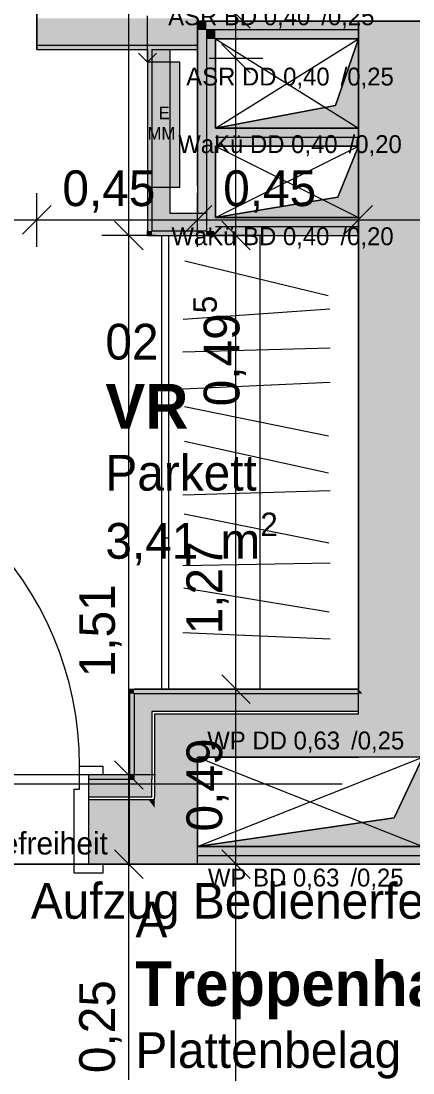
# Model space of a CAD drawing. Header units: metres. Extents: x -3 to 205, y -18 to 45.
# Drawn here: x 7.801 to 8.898, y -6.809 to -3.865 of the extents above; entities that cross this region are included whole.
import ezdxf

# ---------------------------------------------------------------- set-up
doc = ezdxf.new("R2010")
doc.units = ezdxf.units.M
doc.header["$MEASUREMENT"] = 0
for name, pattern in [('Achse', [0.004, 0.002, -0.001, 0, -0.001]), ('Strichlinie eng', [0.002, 0.0015, -0.0005]), ('Untersicht', [0.001, 0.0005, -0.0005])]:
    doc.linetypes.add(name, pattern=pattern)
for name, color, linetype in [('1._1.Stock PP STG1_3_000 Achsraster', 7, 'Continuous'), ('1._1.Stock PP STG1_3_120 Wand Innen tragend', 7, 'Continuous'), ('1._1.Stock PP STG1_3_130 Wand Innen', 7, 'Continuous'), ('1._1.Stock PP STG1_3_170 Schachtwände', 7, 'Continuous'), ('1._1.Stock PP STG1_3_220 Bodenaufbau', 7, 'Continuous'), ('1._1.Stock PP STG1_3_270 Deckendurchbruchsymbol', 7, 'Continuous'), ('1._1.Stock PP STG1_3_510 Möblierung', 7, 'Continuous'), ('1._1.Stock PP STG1_3_630 Elektrische Installation', 7, 'Continuous'), ('1._1.Stock PP STG1_3_810 Raum', 7, 'Continuous'), ('1._1.Stock PP STG1_3_815 Raumbegrenzung', 7, 'Continuous'), ('1._1.Stock PP STG1_3_945 Einreichplan Beschriftung', 7, 'Continuous'), ('1._1.Stock PP STG1_3_950 Polierplan Bemaßung', 7, 'Continuous')]:
    doc.layers.add(name, color=color, linetype=linetype)
doc.styles.add('ERSTELLTER_STIL_2', font='')
doc.styles.add('ERSTELLTER_STIL_6', font='')
doc.styles.get('ERSTELLTER_STIL_2').set_extended_font_data('Eurostile')
doc.styles.get('ERSTELLTER_STIL_6').set_extended_font_data('Eurostile', bold=True)

msp = doc.modelspace()

# ---------------------------------------------------------------- hatches: boundary and pattern name
at = {"layer": '1._1.Stock PP STG1_3_120 Wand Innen tragend', "linetype": 'Continuous', "lineweight": 13, "true_color": 0x3f7f02}
for points in [[(8.745, -4.045), (8.925, -4.045), (8.745, -3.865)], [(8.745, -3.865), (8.925, -4.045), (8.925, -3.865)], [(8.745, -4.045), (8.745, -5.735), (8.8113, -5.805), (8.925, -5.805), (8.925, -4.045)], [(8.7568, -5.7475), (8.745, -5.735), (8.745, -5.7475)], [(8.745, -5.7975), (8.8042, -5.7975), (8.7568, -5.7475), (8.745, -5.7475)], [(8.745, -5.805), (8.8113, -5.805), (8.8042, -5.7975), (8.745, -5.7975)], [(8.295, -5.805), (8.175, -5.805), (8.295, -5.925)], [(8.295, -5.925), (8.175, -5.805), (8.175, -5.925)], [(8.295, -5.925), (8.745, -5.925), (8.745, -5.805), (8.295, -5.805)], [(8.745, -5.805), (8.745, -5.925), (8.925, -5.925), (8.8113, -5.805)], [(8.925, -5.805), (8.8113, -5.805), (8.925, -5.925)], [(8.295, -6.045), (8.295, -5.925), (8.175, -5.925), (8.175, -6.045)], [(7.99, -6.225), (8.175, -6.225), (8.175, -6.0671), (8.1582, -6.045), (7.99, -6.045)], [(8.1582, -6.045), (8.1675, -6.0572), (8.1675, -6.045)], [(8.1675, -6.045), (8.1675, -6.0572), (8.175, -6.0671), (8.175, -6.045)], [(8.295, -6.045), (8.175, -6.045), (8.175, -6.0671), (8.295, -6.225)], [(8.175, -6.0671), (8.175, -6.225), (8.295, -6.225)]]:
    msp.add_hatch(color=76, dxfattribs=at).paths.add_polyline_path(points)
at = {"layer": '1._1.Stock PP STG1_3_120 Wand Innen tragend', "linetype": 'Continuous', "lineweight": 13, "true_color": 0xfb02fe}
for points in [[(8.1175, -5.735), (8.105, -5.735), (8.1175, -5.7475)], [(8.1175, -5.7475), (8.105, -5.735), (8.105, -5.7475)], [(8.1175, -5.7475), (8.745, -5.7475), (8.745, -5.735), (8.1175, -5.735)], [(8.1175, -5.975), (8.1175, -5.7475), (8.105, -5.7475), (8.105, -5.975)], [(7.99, -5.9875), (8.105, -5.9875), (8.105, -5.975), (7.99, -5.975)], [(8.1175, -5.975), (8.105, -5.975), (8.1145, -5.9875), (8.1175, -5.9875)], [(8.1145, -5.9875), (8.105, -5.975), (8.105, -5.9875)]]:
    msp.add_hatch(color=6, dxfattribs=at).paths.add_polyline_path(points)
at = {"layer": '1._1.Stock PP STG1_3_120 Wand Innen tragend', "linetype": 'Continuous', "lineweight": 13, "true_color": 0xffaa00}
for points in [[(8.1675, -5.7475), (8.1175, -5.7475), (8.1675, -5.7975)], [(8.1675, -5.7975), (8.1175, -5.7475), (8.1175, -5.7975)], [(8.1675, -5.7975), (8.745, -5.7975), (8.745, -5.7475), (8.1675, -5.7475)], [(8.1675, -5.9875), (8.1675, -5.7975), (8.1175, -5.7975), (8.1175, -5.9875)], [(7.99, -6.0375), (8.1175, -6.0375), (8.1175, -5.9914), (8.1145, -5.9875), (7.99, -5.9875)], [(8.1145, -5.9875), (8.1175, -5.9914), (8.1175, -5.9875)], [(8.1675, -6.0375), (8.1675, -5.9875), (8.1175, -5.9875), (8.1175, -5.9914), (8.1525, -6.0375)], [(8.1175, -6.0375), (8.1525, -6.0375), (8.1175, -5.9914)]]:
    msp.add_hatch(color=40, dxfattribs=at).paths.add_polyline_path(points)
at = {"layer": '1._1.Stock PP STG1_3_130 Wand Innen', "linetype": 'Continuous', "lineweight": 13, "true_color": 0xffaa00}
for points in [[(8.295, -3.8575), (7.845, -3.8575), (7.845, -3.9325), (8.295, -3.9325)], [(8.1675, -3.945), (8.1675, -4.4025), (8.2175, -4.4025), (8.2175, -3.945)], [(8.2175, -4.4025), (8.1675, -4.4025), (8.1675, -4.4525)], [(8.2175, -4.4025), (8.1675, -4.4525), (8.2175, -4.4525)], [(8.32, -4.4025), (8.2175, -4.4025), (8.2175, -4.4525), (8.32, -4.4525)]]:
    msp.add_hatch(color=40, dxfattribs=at).paths.add_polyline_path(points)
at = {"layer": '1._1.Stock PP STG1_3_130 Wand Innen', "linetype": 'Continuous', "lineweight": 13, "true_color": 0xfb02fe}
for points in [[(7.845, -3.945), (8.295, -3.945), (8.295, -3.9325), (7.845, -3.9325)], [(8.155, -3.945), (8.155, -4.4525), (8.1675, -4.4525), (8.1675, -3.945)], [(8.1675, -4.4525), (8.155, -4.4525), (8.155, -4.465)], [(8.1675, -4.4525), (8.155, -4.465), (8.1675, -4.465)], [(8.32, -4.4525), (8.1675, -4.4525), (8.1675, -4.465), (8.32, -4.465)]]:
    msp.add_hatch(color=6, dxfattribs=at).paths.add_polyline_path(points)
at = {"layer": '1._1.Stock PP STG1_3_170 Schachtwände', "linetype": 'Continuous', "lineweight": 13, "true_color": 0xfb02fe}
for points in [[(8.295, -3.89), (8.32, -3.89), (8.295, -3.865)], [(8.32, -3.865), (8.295, -3.865), (8.32, -3.89)], [(8.32, -3.89), (8.745, -3.89), (8.745, -3.865), (8.32, -3.865)], [(8.295, -4.325), (8.32, -4.395), (8.32, -3.89), (8.295, -3.89)], [(8.345, -3.915), (8.32, -3.89), (8.32, -3.915)], [(8.345, -3.89), (8.32, -3.89), (8.345, -3.915)], [(8.32, -3.915), (8.32, -4.395), (8.345, -4.465), (8.345, -3.915)], [(8.345, -3.915), (8.745, -3.915), (8.745, -3.89), (8.345, -3.89)], [(8.345, -4.19), (8.745, -4.19), (8.745, -4.165), (8.345, -4.165)], [(8.345, -4.215), (8.745, -4.215), (8.745, -4.19), (8.345, -4.19)], [(8.32, -4.395), (8.295, -4.325), (8.295, -4.4025), (8.32, -4.4025)], [(8.32, -4.4025), (8.3227, -4.4025), (8.32, -4.395)], [(8.32, -4.4525), (8.3405, -4.4525), (8.3227, -4.4025), (8.32, -4.4025)], [(8.345, -4.44), (8.745, -4.44), (8.745, -4.415), (8.345, -4.415)], [(8.345, -4.465), (8.745, -4.465), (8.745, -4.44), (8.345, -4.44)], [(8.3405, -4.4525), (8.32, -4.4525), (8.32, -4.465), (8.345, -4.465)], [(8.925, -6.175), (8.295, -6.175), (8.295, -6.2), (8.925, -6.2)], [(8.95, -6.2), (8.295, -6.2), (8.295, -6.225), (8.95, -6.225)]]:
    msp.add_hatch(color=6, dxfattribs=at).paths.add_polyline_path(points)
at = {"layer": '1._1.Stock PP STG1_3_270 Deckendurchbruchsymbol', "linetype": 'Continuous', "lineweight": 0}
for points in [[(8.345, -4.165), (8.745, -4.165), (8.745, -3.915), (8.6811, -4.1011)], [(8.345, -4.415), (8.745, -4.415), (8.745, -4.215), (8.6879, -4.3579)], [(8.295, -6.175), (8.925, -6.175), (8.925, -5.925), (8.8448, -6.0948)]]:
    msp.add_hatch(color=8, dxfattribs=at).paths.add_polyline_path(points)
at = {"layer": '1._1.Stock PP STG1_3_630 Elektrische Installation', "linetype": 'Continuous', "lineweight": 0, "true_color": 0x3f1b00}
msp.add_hatch(color=28, dxfattribs=at).paths.add_polyline_path([(8.245, -3.98), (8.155, -3.98), (8.155, -4.33), (8.245, -4.33)])
msp.add_hatch(color=28, dxfattribs=at).paths.add_polyline_path([(8.245, -3.98), (8.155, -3.98), (8.155, -4.33), (8.245, -4.33)])

# ---------------------------------------------------------------- linework, layer by layer
at = {"layer": '1._1.Stock PP STG1_3_000 Achsraster', "color": 5, "linetype": 'Achse', "lineweight": 0, "ltscale": 1000}
msp.add_line((-1.5, -6), (21, -6), dxfattribs=at)
at = {"layer": '1._1.Stock PP STG1_3_120 Wand Innen tragend', "color": 7, "linetype": 'Continuous', "lineweight": 18, "ltscale": 1000}
for p, q in [((8.745, -5.7475), (8.745, -5.735)), ((8.745, -5.7475), (8.745, -5.735)), ((8.745, -5.7975), (8.745, -5.7475)), ((8.745, -5.7975), (8.745, -5.7475)), ((8.745, -5.805), (8.745, -5.7975)), ((8.745, -5.805), (8.745, -5.7975)), ((8.295, -5.805), (8.175, -5.805)), ((8.175, -5.805), (8.175, -5.925)), ((8.295, -5.805), (8.175, -5.805)), ((8.745, -5.805), (8.295, -5.805)), ((8.175, -5.925), (8.175, -6.0375)), ((8.1582, -6.045), (7.99, -6.045)), ((7.99, -6.045), (7.99, -6.225)), ((7.99, -6.045), (7.99, -6.225)), ((7.99, -6.045), (7.99, -6.225)), ((8.1675, -6.045), (8.1582, -6.045)), ((8.175, -6.045), (8.1675, -6.045)), ((8.175, -6.045), (8.175, -6.0375)), ((8.175, -6.045), (8.175, -6.0375))]:
    msp.add_line(p, q, dxfattribs=at)
at = {"layer": '1._1.Stock PP STG1_3_120 Wand Innen tragend', "color": 7, "linetype": 'Continuous', "lineweight": 13, "ltscale": 1000}
for p, q in [((8.1675, -5.7475), (8.1175, -5.7475)), ((8.1175, -5.7475), (8.1175, -5.7975)), ((8.1675, -5.7475), (8.1175, -5.7475)), ((8.745, -5.7475), (8.1675, -5.7475)), ((8.1175, -5.7975), (8.1175, -5.975)), ((8.175, -5.7975), (8.1675, -5.7975)), ((8.1675, -5.7975), (8.1675, -5.805)), ((8.175, -5.7975), (8.1675, -5.7975)), ((8.745, -5.7975), (8.175, -5.7975)), ((8.1675, -5.805), (8.1675, -5.9875)), ((7.965, -6.015), (7.965, -5.95)), ((7.965, -5.95), (8.03, -5.95)), ((7.99, -5.975), (7.99, -5.9875)), ((8.03, -5.975), (7.99, -5.975)), ((7.99, -5.975), (7.99, -6.225)), ((7.99, -5.975), (7.99, -5.9875)), ((7.99, -5.975), (7.99, -5.9875)), ((8.03, -5.95), (8.03, -5.975)), ((8.1175, -5.9875), (8.1175, -5.975)), ((8.1175, -5.9875), (8.1175, -5.975)), ((8.1145, -5.9875), (7.99, -5.9875)), ((7.99, -5.9875), (7.99, -6.0375)), ((7.99, -5.9875), (7.99, -6.0375)), ((7.99, -5.9875), (7.99, -6.0375)), ((8.1175, -5.9875), (8.1145, -5.9875)), ((8.1675, -6.0375), (8.1675, -5.9875)), ((8.1675, -6.0375), (8.1675, -5.9875)), ((7.95, -6.25), (7.95, -6.015)), ((7.95, -6.015), (7.965, -6.015)), ((8.1525, -6.0375), (7.99, -6.0375)), ((7.99, -6.0375), (7.99, -6.045)), ((7.99, -6.0375), (7.99, -6.045)), ((7.99, -6.0375), (7.99, -6.045)), ((8.1675, -6.0375), (8.1525, -6.0375)), ((7.99, -6.225), (8.03, -6.225)), ((8.03, -6.225), (8.03, -6.25)), ((8.03, -6.25), (7.95, -6.25))]:
    msp.add_line(p, q, dxfattribs=at)
at = {"layer": '1._1.Stock PP STG1_3_120 Wand Innen tragend', "color": 8, "linetype": 'Continuous', "lineweight": 13, "ltscale": 1000}
for p, q in [((7.99, -5.975), (7, -5.975)), ((7.99, -6.225), (7, -6.225))]:
    msp.add_line(p, q, dxfattribs=at)
at = {"layer": '1._1.Stock PP STG1_3_120 Wand Innen tragend', "color": 7, "linetype": 'Continuous', "lineweight": 18, "ltscale": 1000, "flags": 128}
for points in [[(8.745, -3.865), (8.745, -4.045)], [(9.37, -3.865), (8.745, -3.865)], [(8.745, -4.045), (8.745, -5.735)], [(8.295, -6.045), (8.295, -5.925)], [(8.295, -5.925), (8.745, -5.925)], [(8.925, -5.925), (8.745, -5.925)], [(8.295, -6.225), (8.295, -6.045)], [(7.99, -6.225), (8.295, -6.225)]]:
    msp.add_lwpolyline(points, dxfattribs=at)
at = {"layer": '1._1.Stock PP STG1_3_120 Wand Innen tragend', "color": 7, "linetype": 'Continuous', "lineweight": 13, "ltscale": 1000, "flags": 128}
for points in [[(8.105, -5.735), (8.1175, -5.735)], [(8.105, -5.735), (8.105, -5.975)], [(8.745, -5.735), (8.1175, -5.735)], [(8.105, -5.975), (7.99, -5.975)]]:
    msp.add_lwpolyline(points, dxfattribs=at)
at = {"layer": '1._1.Stock PP STG1_3_120 Wand Innen tragend', "color": 7, "linetype": 'Continuous', "lineweight": 13, "ltscale": 1000}
msp.add_arc((7.035, -5.95), 0.93, 0, 90, dxfattribs=at)
at = {"layer": '1._1.Stock PP STG1_3_130 Wand Innen', "color": 7, "linetype": 'Continuous', "lineweight": 18, "ltscale": 1000}
for p, q in [((7.845, -3.9325), (8.295, -3.9325)), ((8.1675, -3.945), (8.1675, -4.4025)), ((8.2175, -3.945), (8.2175, -4.325)), ((8.2175, -4.325), (8.2175, -4.4025)), ((8.2175, -4.325), (8.2175, -4.4025)), ((8.295, -4.325), (8.295, -4.4025)), ((8.295, -4.325), (8.295, -4.4025)), ((8.1675, -4.4025), (8.1675, -4.4525)), ((8.1675, -4.4025), (8.1675, -4.4525)), ((8.2175, -4.4025), (8.295, -4.4025)), ((8.295, -4.4025), (8.32, -4.4025)), ((8.295, -4.4025), (8.295, -4.4025)), ((8.295, -4.4025), (8.32, -4.4025)), ((8.32, -4.395), (8.32, -4.4025)), ((8.32, -4.4025), (8.32, -4.4525)), ((8.32, -4.4025), (8.32, -4.4525)), ((8.1675, -4.4525), (8.2175, -4.4525)), ((8.2175, -4.4525), (8.32, -4.4525)), ((8.32, -4.4525), (8.32, -4.465)), ((8.32, -4.4525), (8.32, -4.465))]:
    msp.add_line(p, q, dxfattribs=at)
at = {"layer": '1._1.Stock PP STG1_3_130 Wand Innen', "color": 7, "linetype": 'Continuous', "lineweight": 18, "ltscale": 1000, "flags": 128}
for points in [[(7.845, -3.845), (7.845, -3.945)], [(8.295, -3.945), (8.295, -3.8575)], [(8.295, -3.8575), (8.295, -3.865)], [(8.295, -3.865), (9.37, -3.865)], [(7.845, -3.945), (8.155, -3.945)], [(8.155, -3.945), (8.155, -4.4525)], [(8.1675, -3.945), (8.295, -3.945)], [(8.1675, -3.945), (8.2175, -3.945)], [(8.2175, -3.945), (8.295, -3.945)], [(8.295, -4.325), (8.295, -3.945)], [(8.155, -4.465), (8.155, -4.4525)], [(8.155, -4.465), (8.32, -4.465)], [(8.345, -4.465), (8.32, -4.465)]]:
    msp.add_lwpolyline(points, dxfattribs=at)
at = {"layer": '1._1.Stock PP STG1_3_170 Schachtwände', "color": 7, "linetype": 'Continuous', "lineweight": 18, "ltscale": 1000}
for p, q in [((8.345, -3.89), (8.32, -3.89)), ((8.32, -3.89), (8.32, -3.915)), ((8.32, -3.915), (8.32, -4.395)), ((8.745, -3.89), (8.345, -3.89)), ((8.345, -4.19), (8.745, -4.19)), ((8.345, -4.44), (8.745, -4.44)), ((8.295, -6.2), (8.925, -6.2))]:
    msp.add_line(p, q, dxfattribs=at)
at = {"layer": '1._1.Stock PP STG1_3_170 Schachtwände', "color": 7, "linetype": 'Continuous', "lineweight": 18, "ltscale": 1000, "flags": 128}
for points in [[(8.295, -3.865), (8.295, -3.89)], [(8.745, -3.865), (8.295, -3.865)], [(8.745, -3.865), (8.745, -3.89)], [(8.295, -3.89), (8.295, -4.325)], [(8.345, -3.915), (8.745, -3.915)], [(8.345, -4.165), (8.345, -3.915)], [(8.745, -3.89), (8.745, -3.915)], [(8.745, -4.165), (8.345, -4.165)], [(8.745, -4.215), (8.745, -4.165)], [(8.345, -4.215), (8.745, -4.215)], [(8.345, -4.415), (8.345, -4.215)], [(8.745, -4.415), (8.345, -4.415)], [(8.745, -4.465), (8.745, -4.415)], [(8.345, -4.465), (8.745, -4.465)], [(8.925, -6.175), (8.295, -6.175)], [(8.295, -6.2), (8.295, -6.175)], [(8.295, -6.225), (8.295, -6.2)], [(8.295, -6.225), (8.975, -6.225)]]:
    msp.add_lwpolyline(points, dxfattribs=at)
at = {"layer": '1._1.Stock PP STG1_3_220 Bodenaufbau', "color": 7, "linetype": 'Continuous', "lineweight": 13, "ltscale": 1000, "true_color": 0xf4f4f4, "flags": 128}
for points in [[(6.835, -6.225), (8.105, -6.225), (8.105, -5.735), (8.745, -5.735), (8.745, -3.865), (11.105, -3.865), (11.105, -6.225), (13.385, -6.225), (13.385, -8.775), (6.835, -8.775)], [(6.835, -8.775), (8.205, -8.775), (8.205, -7.555), (12.165, -7.555), (12.165, -8.775), (13.385, -8.775), (13.385, -6.225), (11.105, -6.225), (11.105, -6.045), (8.975, -6.045), (8.975, -6.225), (6.835, -6.225)]]:
    msp.add_lwpolyline(points, close=True, dxfattribs=at)
at = {"layer": '1._1.Stock PP STG1_3_270 Deckendurchbruchsymbol', "color": 7, "linetype": 'Strichlinie eng', "lineweight": 13, "ltscale": 1000}
for p, q in [((8.345, -4.165), (8.745, -3.915)), ((8.345, -3.915), (8.745, -4.165)), ((8.345, -4.415), (8.745, -4.215)), ((8.345, -4.215), (8.745, -4.415)), ((8.295, -6.175), (8.925, -5.925)), ((8.295, -5.925), (8.925, -6.175))]:
    msp.add_line(p, q, dxfattribs=at)
at = {"layer": '1._1.Stock PP STG1_3_270 Deckendurchbruchsymbol', "color": 7, "linetype": 'Continuous', "lineweight": 13, "ltscale": 1000, "flags": 128}
for points in [[(8.6811, -4.1011), (8.745, -3.915), (8.345, -3.915), (8.345, -4.165)], [(8.345, -4.165), (8.745, -4.165), (8.745, -3.915), (8.6811, -4.1011)], [(8.6879, -4.3579), (8.745, -4.215), (8.345, -4.215), (8.345, -4.415)], [(8.345, -4.415), (8.745, -4.415), (8.745, -4.215), (8.6879, -4.3579)], [(8.8448, -6.0948), (8.925, -5.925), (8.295, -5.925), (8.295, -6.175)], [(8.295, -6.175), (8.925, -6.175), (8.925, -5.925), (8.8448, -6.0948)]]:
    msp.add_lwpolyline(points, close=True, dxfattribs=at)
at = {"layer": '1._1.Stock PP STG1_3_270 Deckendurchbruchsymbol', "color": 7, "linetype": 'Strichlinie eng', "lineweight": 13, "ltscale": 1000, "flags": 128}
for points in [[(8.745, -4.165), (8.745, -3.915), (8.345, -3.915), (8.345, -4.165)], [(8.745, -4.415), (8.745, -4.215), (8.345, -4.215), (8.345, -4.415)], [(8.925, -6.175), (8.925, -5.925), (8.295, -5.925), (8.295, -6.175)]]:
    msp.add_lwpolyline(points, close=True, dxfattribs=at)
at = {"layer": '1._1.Stock PP STG1_3_510 Möblierung', "color": 8, "linetype": 'Continuous', "lineweight": 13, "ltscale": 1000, "true_color": 0x7e7f7f}
for p, q in [((8.215, -5.735), (8.215, -4.465)), ((8.47, -5.735), (8.47, -4.465)), ((8.2598, -4.5365), (8.6602, -4.6335)), ((8.2546, -4.6998), (8.6654, -4.6702)), ((8.2541, -4.7904), (8.6659, -4.7796)), ((8.2542, -4.8941), (8.6658, -4.8759)), ((8.195, -4.8883), (8.215, -4.8883)), ((8.2582, -4.9437), (8.6618, -5.0263)), ((8.2588, -5.0409), (8.6612, -5.1291)), ((8.2541, -5.1913), (8.6659, -5.1787)), ((8.258, -5.2446), (8.662, -5.3254)), ((8.195, -5.3117), (8.215, -5.3117)), ((8.2541, -5.3885), (8.6659, -5.3815)), ((8.2567, -5.4517), (8.6633, -5.5183)), ((8.2542, -5.5763), (8.6658, -5.5937)), ((8.195, -5.735), (8.215, -5.735))]:
    msp.add_line(p, q, dxfattribs=at)
at = {"layer": '1._1.Stock PP STG1_3_510 Möblierung', "color": 8, "linetype": 'Continuous', "lineweight": 13, "ltscale": 1000, "true_color": 0x7e7f7f, "flags": 128}
msp.add_lwpolyline([(8.195, -5.735), (8.195, -4.465), (8.745, -4.465), (8.745, -5.735)], close=True, dxfattribs=at)
at = {"layer": '1._1.Stock PP STG1_3_630 Elektrische Installation', "color": 7, "linetype": 'Continuous', "lineweight": 13, "ltscale": 1000, "flags": 128}
msp.add_lwpolyline([(8.245, -3.98), (8.155, -3.98), (8.155, -4.33), (8.245, -4.33)], close=True, dxfattribs=at)
msp.add_lwpolyline([(8.245, -3.98), (8.155, -3.98), (8.155, -4.33), (8.245, -4.33)], close=True, dxfattribs=at)
at = {"layer": '1._1.Stock PP STG1_3_815 Raumbegrenzung', "color": 8, "linetype": 'Untersicht', "lineweight": 13, "ltscale": 1000, "flags": 128}
msp.add_lwpolyline([(6.845, -3.945), (7.845, -3.945), (7.845, -3.845)], dxfattribs=at)
at = {"layer": '1._1.Stock PP STG1_3_945 Einreichplan Beschriftung', "color": 92, "linetype": 'Continuous', "lineweight": 13, "ltscale": 1000}
for q in [(8.155, -3.8504), (8.13, -3.955), (8.18, -3.955)]:
    msp.add_line((8.155, -3.98), q, dxfattribs=at)
at = {"layer": '1._1.Stock PP STG1_3_950 Polierplan Bemaßung', "color": 76, "linetype": 'Continuous', "lineweight": 13, "ltscale": 1000, "true_color": 0x3f7f02}
for p, q in [((8.1025, -4.465), (8.1025, 0.49)), ((8.0625, -4.425), (8.1425, -4.505)), ((8.1775, -4.465), (8.0275, -4.465)), ((8.1025, -5.975), (8.1025, -4.465)), ((8.0625, -5.935), (8.1425, -6.015)), ((8.1775, -5.975), (8.0275, -5.975)), ((8.1025, -6.225), (8.1025, -5.975)), ((8.0625, -6.185), (8.1425, -6.265)), ((8.1775, -6.225), (8.0275, -6.225)), ((8.1025, -8.775), (8.1025, -6.225))]:
    msp.add_line(p, q, dxfattribs=at)
at = {"layer": '1._1.Stock PP STG1_3_950 Polierplan Bemaßung', "color": 6, "linetype": 'Continuous', "lineweight": 13, "ltscale": 1000, "true_color": 0xfb02fe}
for p, q in [((8.3625, -3.805), (8.4425, -3.885)), ((8.4025, -3.97), (8.4025, -3.845)), ((8.3625, -3.93), (8.4425, -4.01)), ((8.4775, -3.97), (8.3275, -3.97)), ((8.4025, -4.465), (8.4025, -3.97)), ((7.845, -4.4966), (7.845, -4.3466)), ((8.295, -4.4966), (8.295, -4.3466)), ((8.745, -4.4966), (8.745, -4.3466)), ((7.885, -4.3816), (7.805, -4.4616)), ((8.335, -4.3816), (8.255, -4.4616)), ((8.785, -4.3816), (8.705, -4.4616)), ((6.845, -4.4216), (7.845, -4.4216)), ((7.845, -4.4216), (8.295, -4.4216)), ((8.295, -4.4216), (8.745, -4.4216)), ((8.3625, -4.425), (8.4425, -4.505)), ((8.745, -4.4216), (9.085, -4.4216)), ((8.4775, -4.465), (8.3275, -4.465)), ((8.4025, -5.735), (8.4025, -4.465)), ((8.3625, -5.695), (8.4425, -5.775)), ((8.4775, -5.735), (8.3275, -5.735)), ((8.4025, -6.225), (8.4025, -5.735)), ((8.3625, -6.185), (8.4425, -6.265)), ((8.4775, -6.225), (8.3275, -6.225)), ((8.4025, -7.555), (8.4025, -6.225))]:
    msp.add_line(p, q, dxfattribs=at)

# ---------------------------------------------------------------- texts
at = {"layer": '1._1.Stock PP STG1_3_270 Deckendurchbruchsymbol', "color": 1, "linetype": 'Continuous', "lineweight": 0, "char_height": 0.05, "attachment_point": 8, "style": 'ERSTELLTER_STIL_2'}
for s, insert in [('\\A1;{\\pqc;\\pt0;\\fEurostile|b0|i0|c0|p0;\\W1.000000;ASR BD 0,40\\fEurostile|b0|i0|c0|p0;\\W1.000000;\\A1{\\H.66x;\\S^  ;}\\fEurostile|b0|i0|c0|p0;\\W1.000000; /0,25\\fEurostile|b0|i0|c0|p0;\\W1.000000;\\A1{\\H.66x;\\S^  ;}\\fEurostile|b0|i0|c0|p0;\\W1.000000;\\fEurostile|b0|i0|c0|p0;\\W1.000000;\\A1{\\H.66x;\\S^  ;}}', (8.5136, -3.8913)), ('\\A1;{\\pqc;\\pt0;\\fEurostile|b0|i0|c0|p0;\\W1.000000;ASR DD 0,40\\fEurostile|b0|i0|c0|p0;\\W1.000000;\\A1{\\H.66x;\\S^  ;}\\fEurostile|b0|i0|c0|p0;\\W1.000000; /0,25\\fEurostile|b0|i0|c0|p0;\\W1.000000;\\A1{\\H.66x;\\S^  ;}\\fEurostile|b0|i0|c0|p0;\\W1.000000;\\fEurostile|b0|i0|c0|p0;\\W1.000000;\\A1{\\H.66x;\\S^  ;}}', (8.566, -4.06)), ('\\A1;{\\pqc;\\pt0;\\fEurostile|b0|i0|c0|p0;\\W1.000000;WaKü DD 0,40\\fEurostile|b0|i0|c0|p0;\\W1.000000;\\A1{\\H.66x;\\S^  ;}\\fEurostile|b0|i0|c0|p0;\\W1.000000; /0,20\\fEurostile|b0|i0|c0|p0;\\W1.000000;\\A1{\\H.66x;\\S^  ;}\\fEurostile|b0|i0|c0|p0;\\W1.000000;\\fEurostile|b0|i0|c0|p0;\\W1.000000;\\A1{\\H.66x;\\S^  ;}}', (8.566, -4.2491)), ('\\A1;{\\pqc;\\pt0;\\fEurostile|b0|i0|c0|p0;\\W1.000000;WaKü BD 0,40\\fEurostile|b0|i0|c0|p0;\\W1.000000;\\A1{\\H.66x;\\S^  ;}\\fEurostile|b0|i0|c0|p0;\\W1.000000; /0,20\\fEurostile|b0|i0|c0|p0;\\W1.000000;\\A1{\\H.66x;\\S^  ;}\\fEurostile|b0|i0|c0|p0;\\W1.000000;\\fEurostile|b0|i0|c0|p0;\\W1.000000;\\A1{\\H.66x;\\S^  ;}}', (8.545, -4.5069)), ('\\A1;{\\pqc;\\pt0;\\fEurostile|b0|i0|c0|p0;\\W1.000000;WP DD 0,63\\fEurostile|b0|i0|c0|p0;\\W1.000000;\\A1{\\H.66x;\\S^  ;}\\fEurostile|b0|i0|c0|p0;\\W1.000000; /0,25\\fEurostile|b0|i0|c0|p0;\\W1.000000;\\A1{\\H.66x;\\S^  ;}\\fEurostile|b0|i0|c0|p0;\\W1.000000;\\fEurostile|b0|i0|c0|p0;\\W1.000000;\\A1{\\H.66x;\\S^  ;}}', (8.61, -5.9181)), ('\\A1;{\\pqc;\\pt0;\\fEurostile|b0|i0|c0|p0;\\W1.000000;WP BD 0,63\\fEurostile|b0|i0|c0|p0;\\W1.000000;\\A1{\\H.66x;\\S^  ;}\\fEurostile|b0|i0|c0|p0;\\W1.000000; /0,25\\fEurostile|b0|i0|c0|p0;\\W1.000000;\\A1{\\H.66x;\\S^  ;}\\fEurostile|b0|i0|c0|p0;\\W1.000000;\\fEurostile|b0|i0|c0|p0;\\W1.000000;\\A1{\\H.66x;\\S^  ;}}', (8.61, -6.3018))]:
    msp.add_mtext(s, dxfattribs=dict(at, insert=insert))
at = {"layer": '1._1.Stock PP STG1_3_630 Elektrische Installation', "color": 7, "linetype": 'Continuous', "lineweight": 13, "char_height": 0.035, "style": 'ERSTELLTER_STIL_2'}
for s, insert, attachment_point in [('\\A1;{\\pql;\\fEurostile|b0|i0|c0|p0;\\W1.000000;E}', (8.1862, -4.1397), 7), ('\\A1;{\\pql;\\fEurostile|b0|i0|c0|p0;\\W1.000000;MM}', (8.155, -4.1616), 1)]:
    msp.add_mtext(s, dxfattribs=dict(at, insert=insert, attachment_point=attachment_point))
at = {"layer": '1._1.Stock PP STG1_3_810 Raum', "color": 7, "linetype": 'Continuous', "lineweight": 13, "attachment_point": 1}
for s, insert, char_height, style in [('\\A1;{\\pql;\\pt0;\\fEurostile|b0|i0|c0|p0;\\W1.000000;02}', (8.0372, -4.7124), 0.1, 'ERSTELLTER_STIL_2'), ('\\A1;{\\pql;\\pt0;\\fEurostile|b1|i0|c0|p0;\\W1.000000;VR}', (8.0372, -4.8806), 0.125, 'ERSTELLTER_STIL_6'), ('\\A1;{\\pql;\\pt0;\\fEurostile|b0|i0|c0|p0;\\W1.000000;Parkett}', (8.0372, -5.0791), 0.1, 'ERSTELLTER_STIL_2'), ('\\A1;{\\pql;\\pt0,0.05;\\fEurostile|b0|i0|c0|p0;\\W1.000000;3,41\\fEurostile|b0|i0|c0|p0;\\W1.000000;\\A1{\\H.66x;\\S^  ;}\\fEurostile|b0|i0|c0|p0;\\W1.000000; m\\fEurostile|b0|i0|c0|p0;\\W1.000000;\\A1{\\H.66x;\\S2^  ;}}', (8.0372, -5.2406), 0.1, 'ERSTELLTER_STIL_2'), ('\\A1;{\\pql;\\pt0;\\fEurostile|b0|i0|c0|p0;\\W1.000000;A}', (8.1213, -6.3292), 0.1, 'ERSTELLTER_STIL_2'), ('\\A1;{\\pql;\\pt0;\\fEurostile|b1|i0|c0|p0;\\W1.000000;Treppenhaus 1}', (8.1213, -6.4964), 0.125, 'ERSTELLTER_STIL_6'), ('\\A1;{\\pql;\\pt0;\\fEurostile|b0|i0|c0|p0;\\W1.000000;Plattenbelag}', (8.1213, -6.6949), 0.1, 'ERSTELLTER_STIL_2')]:
    msp.add_mtext(s, dxfattribs=dict(at, insert=insert, char_height=char_height, style=style))
at = {"layer": '1._1.Stock PP STG1_3_945 Einreichplan Beschriftung', "color": 5, "linetype": 'Continuous', "lineweight": 0, "insert": (7.05, -6.2164), "char_height": 0.0625, "attachment_point": 7, "style": 'ERSTELLTER_STIL_2'}
msp.add_mtext('\\A1;{\\pql;\\fEurostile|b0|i0|c0|p0;\\W1.000000;#AnpassbarBarrierefreiheit}', dxfattribs=at)
at = {"layer": '1._1.Stock PP STG1_3_950 Polierplan Bemaßung', "color": 6, "linetype": 'Continuous', "lineweight": 13, "true_color": 0xfb02fe, "char_height": 0.1, "width": 0.306373, "attachment_point": 7, "style": 'ERSTELLTER_STIL_2'}
for insert in [(7.9168, -4.4016), (8.3668, -4.4016)]:
    msp.add_mtext('\\A1;{\\pql;\\fEurostile|b0|i0|c0|p0;\\W1.000000;0,45}', dxfattribs=dict(at, insert=insert))
at = {"layer": '1._1.Stock PP STG1_3_950 Polierplan Bemaßung', "color": 6, "linetype": 'Continuous', "lineweight": 13, "true_color": 0xfb02fe, "insert": (8.4414, -4.9432), "char_height": 0.1, "attachment_point": 7, "rotation": 90, "style": 'ERSTELLTER_STIL_2'}
msp.add_mtext('\\A1;{\\pql;\\fEurostile|b0|i0|c0|p0;\\W1.000000;0,49\\fEurostile|b0|i0|c0|p0;\\W1.000000;\\A1{\\H.66x;\\S5^  ;}}', dxfattribs=at)
at = {"layer": '1._1.Stock PP STG1_3_950 Polierplan Bemaßung', "color": 6, "linetype": 'Continuous', "lineweight": 13, "true_color": 0xfb02fe, "char_height": 0.1, "width": 0.306373, "attachment_point": 7, "rotation": 90, "style": 'ERSTELLTER_STIL_2'}
for s, insert in [('\\A1;{\\pql;\\fEurostile|b0|i0|c0|p0;\\W1.000000;1,27}', (8.3825, -5.5816)), ('\\A1;{\\pql;\\fEurostile|b0|i0|c0|p0;\\W1.000000;0,49}', (8.3825, -6.1332))]:
    msp.add_mtext(s, dxfattribs=dict(at, insert=insert))
at = {"layer": '1._1.Stock PP STG1_3_950 Polierplan Bemaßung', "color": 76, "linetype": 'Continuous', "lineweight": 13, "true_color": 0x3f7f02, "char_height": 0.1, "width": 0.306373, "attachment_point": 7, "rotation": 90, "style": 'ERSTELLTER_STIL_2'}
for s, insert in [('\\A1;{\\pql;\\fEurostile|b0|i0|c0|p0;\\W1.000000;1,51}', (8.0825, -5.7016)), ('\\A1;{\\pql;\\fEurostile|b0|i0|c0|p0;\\W1.000000;0,25}', (8.0825, -6.8095))]:
    msp.add_mtext(s, dxfattribs=dict(at, insert=insert))
at = {"layer": '1._1.Stock PP STG1_3_950 Polierplan Bemaßung', "color": 7, "linetype": 'Continuous', "lineweight": 13, "insert": (7.8285, -6.4075), "char_height": 0.1, "attachment_point": 7, "style": 'ERSTELLTER_STIL_2'}
msp.add_mtext('\\A1;{\\pql;\\fEurostile|b0|i0|c0|p0;\\W1.000000;Aufzug Bedienerfeld}', dxfattribs=at)

doc.saveas('drawing.dxf')
